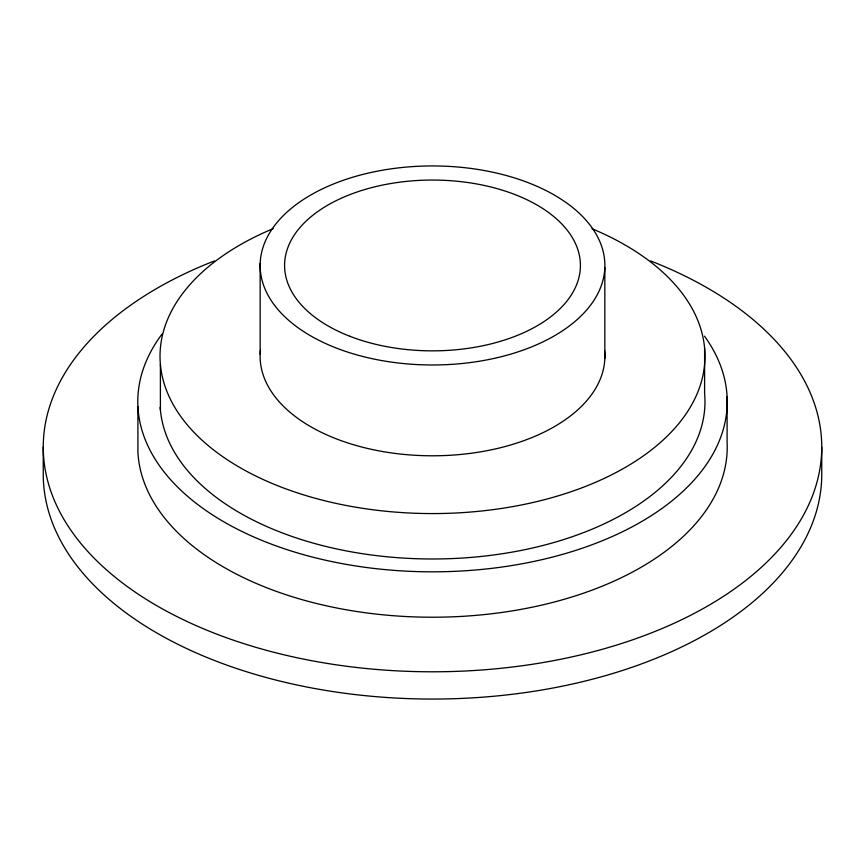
<?xml version="1.0" encoding="UTF-8"?>
<svg xmlns="http://www.w3.org/2000/svg" width="865" height="865" viewBox="0 0 865 865"><rect width="100%" height="100%" fill="white"/><g stroke="black" fill="none" stroke-linecap="round" stroke-linejoin="round"><path stroke-width="1.3" d="M821.75 447.075L821.75 474.312A389.25 224.727 0 0 1 432.5 699.05A389.25 224.727 0 0 1 43.25 474.312L43.25 447.075M727.087 396.548L727.087 441.95A294.716 170.156 0 0 1 441.377 617.145A294.716 170.156 0 0 1 137.913 452.19L137.913 406.788M704.607 348.098L704.607 393.499A272.475 157.311 0 0 1 444.426 558.833A272.475 157.311 0 0 1 160.198 407.264M604.84 267.523A172.384 99.529 0 0 1 343.232 350.595A172.384 99.529 0 0 1 349.428 178.255A172.384 99.529 0 0 1 604.84 267.523L604.84 358.326M260.16 263.392L260.16 354.196M160.393 364.435L160.393 409.837M650.588 260.927A389.25 224.727 0 0 1 724.665 595.563A389.25 224.727 0 0 1 140.335 595.563A389.25 224.727 0 0 1 214.412 260.927M704.51 336.171A294.716 170.156 0 0 1 430.478 571.819A294.716 170.156 0 0 1 162.069 334.031M591.984 228.717A272.475 157.311 0 0 1 635.126 461.434A272.475 157.311 0 0 1 229.744 461.359A272.475 157.311 0 0 1 273.167 228.652M604.592 350.52A172.384 99.529 0 0 1 432.305 455.79A172.384 99.529 0 0 1 260.43 350.293M349.72 336.226A147.915 85.397 0 0 0 580.047 271.459A147.915 85.397 0 0 0 367.733 188.678A147.915 85.397 0 0 0 349.72 336.226"/></g></svg>
